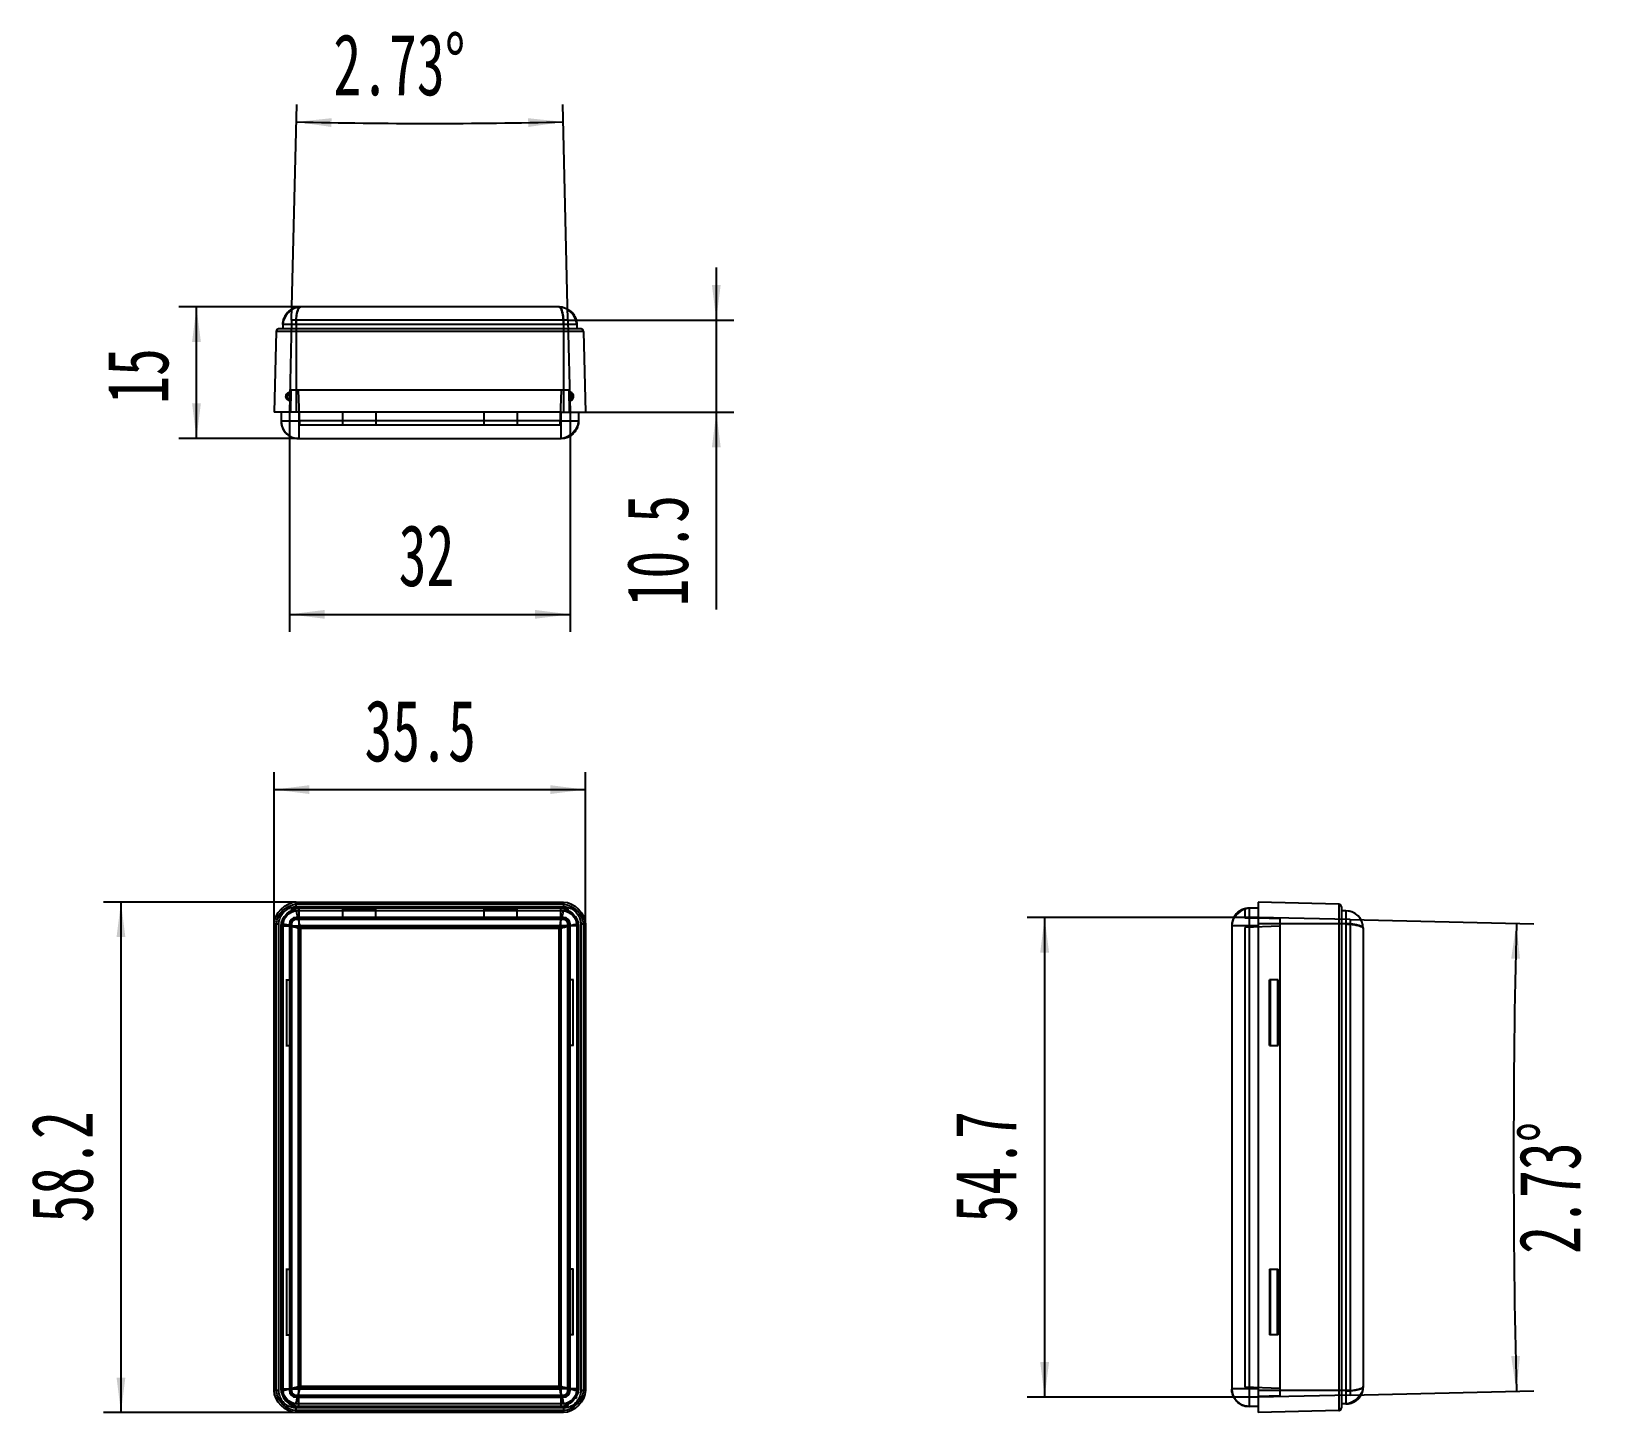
# Model space of a CAD drawing. Extents: x 156 to 334, y 227 to 385.
import ezdxf

# ---------------------------------------------------------------- set-up
doc = ezdxf.new("R2010")
doc.units = 0
doc.layers.add('03_DXF_CONTINUOUS_LINE', color=7, linetype='CONTINUOUS')
doc.layers.add('CAXA4', color=3, linetype='CONTINUOUS')
doc.styles.add('标准', font='', dxfattribs={"width": 0.667})
doc.styles.get('标准').set_extended_font_data('仿宋_GB2312')
doc.dimstyles.new('标准', dxfattribs={"dimtxt": 7, "dimasz": 4, "dimexe": 2, "dimexo": 0, "dimtad": 1, "dimdec": 1, "dimtxsty": '标准', "dimcen": 0, "dimdle": 6, "dimazin": 3, "dimtfac": 1, "dimtdec": 3, "dimtmove": 0, "dimatfit": 3, "dimtolj": 1, "dimtzin": 0})

# ---------------------------------------------------------------- blocks, each defined once
blk = doc.blocks.new('*D1')
at = {"layer": 'CAXA4', "linetype": 'CONTINUOUS'}
for points in [[(185, 318.32), (189, 317.82), (189, 318.82)], [(217, 318.32), (213, 317.82), (213, 318.82)]]:
    blk.add_hatch(color=0, dxfattribs=at).paths.add_polyline_path(points, flags=0)
at = {"layer": 'CAXA4', "color": 0, "linetype": 'CONTINUOUS'}
for p, q in [((185, 341.37), (185, 316.32)), ((217, 341.37), (217, 316.32)), ((185, 318.32), (217, 318.32))]:
    blk.add_line(p, q, dxfattribs=at)
at = {"layer": 'CAXA4', "color": 0, "linetype": 'CONTINUOUS', "insert": (197.45, 328.54), "char_height": 7, "attachment_point": 1, "style": '标准'}
blk.add_mtext('\\f仿宋_GB2312|b0|i0|p34;32', dxfattribs=at)
blk = doc.blocks.new('*D2')
at = {"layer": 'CAXA4', "linetype": 'CONTINUOUS'}
for points in [[(271.09, 283.77), (270.59, 279.77), (271.59, 279.77)], [(271.09, 229.07), (270.59, 233.07), (271.59, 233.07)]]:
    blk.add_hatch(color=0, dxfattribs=at).paths.add_polyline_path(points, flags=0)
at = {"layer": 'CAXA4', "color": 0, "linetype": 'CONTINUOUS'}
for p, q in [((295.42, 283.77), (269.09, 283.77)), ((271.09, 283.77), (271.09, 229.07)), ((295.42, 229.07), (269.09, 229.07))]:
    blk.add_line(p, q, dxfattribs=at)
at = {"layer": 'CAXA4', "color": 0, "linetype": 'CONTINUOUS', "insert": (260.87, 248.97), "char_height": 7, "attachment_point": 1, "rotation": 90, "style": '标准'}
blk.add_mtext('\\f仿宋_GB2312|b0|i0|p34;54.7', dxfattribs=at)
blk = doc.blocks.new('*D3')
at = {"layer": 'CAXA4', "linetype": 'CONTINUOUS'}
for points in [[(324.87, 283.06), (324.28, 279.08), (325.28, 279.06)], [(324.87, 229.77), (324.28, 233.76), (325.28, 233.78)]]:
    blk.add_hatch(color=0, dxfattribs=at).paths.add_polyline_path(points, flags=0)
at = {"layer": 'CAXA4', "color": 0, "linetype": 'CONTINUOUS'}
for p, q in [((305.92, 283.52), (326.87, 283.02)), ((305.92, 229.32), (326.87, 229.81))]:
    blk.add_line(p, q, dxfattribs=at)
for start, end in [(178.63607, 180), (180, 181.36393)]:
    blk.add_arc((1444.12, 256.42), 1119.57, start, end, dxfattribs=at)
at = {"layer": 'CAXA4', "color": 0, "linetype": 'CONTINUOUS', "insert": (325.17, 245.42), "char_height": 7, "attachment_point": 1, "rotation": 90, "style": '标准'}
blk.add_mtext('\\f仿宋_GB2312|b0|i0|p34;2.73{%%D}', dxfattribs=at)
blk = doc.blocks.new('*D4')
at = {"layer": 'CAXA4', "linetype": 'CONTINUOUS'}
for points in [[(185.79, 374.46), (189.78, 373.88), (189.8, 374.88)], [(216.21, 374.46), (212.22, 373.88), (212.2, 374.88)]]:
    blk.add_hatch(color=0, dxfattribs=at).paths.add_polyline_path(points, flags=0)
at = {"layer": 'CAXA4', "color": 0, "linetype": 'CONTINUOUS'}
for p, q in [((185.25, 351.87), (185.84, 376.46)), ((216.75, 351.87), (216.16, 376.46))]:
    blk.add_line(p, q, dxfattribs=at)
for start, end in [(268.63607, 270), (270, 271.36393)]:
    blk.add_arc((201, 1013.37), 639.09, start, end, dxfattribs=at)
at = {"layer": 'CAXA4', "color": 0, "linetype": 'CONTINUOUS', "insert": (190, 384.49), "char_height": 7, "attachment_point": 1, "style": '标准'}
blk.add_mtext('\\f仿宋_GB2312|b0|i0|p34;2.73{%%D}', dxfattribs=at)
blk = doc.blocks.new('*D5')
at = {"layer": 'CAXA4', "linetype": 'CONTINUOUS'}
for points in [[(233.66, 351.87), (233.16, 355.87), (234.16, 355.87)], [(233.66, 341.37), (233.16, 337.37), (234.16, 337.37)]]:
    blk.add_hatch(color=0, dxfattribs=at).paths.add_polyline_path(points, flags=0)
at = {"layer": 'CAXA4', "color": 0, "linetype": 'CONTINUOUS'}
for p, q in [((233.66, 357.87), (233.66, 318.87)), ((216.75, 351.87), (235.66, 351.87)), ((218.75, 341.37), (235.66, 341.37))]:
    blk.add_line(p, q, dxfattribs=at)
at = {"layer": 'CAXA4', "color": 0, "linetype": 'CONTINUOUS', "insert": (223.44, 319.22), "char_height": 7, "attachment_point": 1, "rotation": 90, "style": '标准'}
blk.add_mtext('\\f仿宋_GB2312|b0|i0|p34;10.5', dxfattribs=at)
blk = doc.blocks.new('*D6')
at = {"layer": 'CAXA4', "linetype": 'CONTINUOUS'}
for points in [[(183.25, 298.34), (187.25, 297.84), (187.25, 298.84)], [(218.75, 298.34), (214.75, 297.84), (214.75, 298.84)]]:
    blk.add_hatch(color=0, dxfattribs=at).paths.add_polyline_path(points, flags=0)
at = {"layer": 'CAXA4', "color": 0, "linetype": 'CONTINUOUS'}
for p, q in [((183.25, 283.02), (183.25, 300.34)), ((218.75, 283.02), (218.75, 300.34)), ((183.25, 298.34), (218.75, 298.34))]:
    blk.add_line(p, q, dxfattribs=at)
at = {"layer": 'CAXA4', "color": 0, "linetype": 'CONTINUOUS', "insert": (193.55, 308.56), "char_height": 7, "attachment_point": 1, "style": '标准'}
blk.add_mtext('\\f仿宋_GB2312|b0|i0|p34;35.5', dxfattribs=at)
blk = doc.blocks.new('*D7')
at = {"layer": 'CAXA4', "linetype": 'CONTINUOUS'}
for points in [[(165.79, 285.52), (165.29, 281.52), (166.29, 281.52)], [(165.79, 227.32), (165.29, 231.32), (166.29, 231.32)]]:
    blk.add_hatch(color=0, dxfattribs=at).paths.add_polyline_path(points, flags=0)
at = {"layer": 'CAXA4', "color": 0, "linetype": 'CONTINUOUS'}
for p, q in [((185.75, 285.52), (163.79, 285.52)), ((165.79, 285.52), (165.79, 227.32)), ((185.75, 227.32), (163.79, 227.32))]:
    blk.add_line(p, q, dxfattribs=at)
at = {"layer": 'CAXA4', "color": 0, "linetype": 'CONTINUOUS', "insert": (155.58, 248.97), "char_height": 7, "attachment_point": 1, "rotation": 90, "style": '标准'}
blk.add_mtext('\\f仿宋_GB2312|b0|i0|p34;58.2', dxfattribs=at)
blk = doc.blocks.new('*D8')
at = {"layer": 'CAXA4', "linetype": 'CONTINUOUS'}
for points in [[(174.4, 353.37), (174.9, 349.37), (173.9, 349.37)], [(174.4, 338.37), (174.9, 342.37), (173.9, 342.37)]]:
    blk.add_hatch(color=0, dxfattribs=at).paths.add_polyline_path(points, flags=0)
at = {"layer": 'CAXA4', "color": 0, "linetype": 'CONTINUOUS'}
for p, q in [((186.25, 353.37), (172.4, 353.37)), ((174.4, 338.37), (174.4, 353.37)), ((186.05, 338.37), (172.4, 338.37))]:
    blk.add_line(p, q, dxfattribs=at)
at = {"layer": 'CAXA4', "color": 0, "linetype": 'CONTINUOUS', "insert": (164.19, 342.32), "char_height": 7, "attachment_point": 1, "rotation": 90, "style": '标准'}
blk.add_mtext('\\f仿宋_GB2312|b0|i0|p34;15', dxfattribs=at)

msp = doc.modelspace()

# ---------------------------------------------------------------- linework, layer by layer
at = {"layer": '03_DXF_CONTINUOUS_LINE', "color": 6, "linetype": 'CONTINUOUS'}
for p, q in [((215.75, 353.37), (186.25, 353.37)), ((215.75, 353.37), (215.76, 353.37)), ((183.49, 350.57), (183.25, 341.37)), ((218.51, 350.57), (183.49, 350.57)), ((183.79, 350.87), (183.7, 350.85)), ((218.21, 350.87), (183.79, 350.87)), ((184.25, 351.37), (184.25, 350.87)), ((217.75, 351.37), (184.25, 351.37)), ((185.25, 351.87), (185, 341.37)), ((216.75, 351.87), (185.25, 351.87)), ((185.75, 351.87), (185.75, 341.37)), ((216.25, 351.87), (216.25, 341.37)), ((216.75, 351.87), (217, 341.37)), ((217.75, 351.37), (217.75, 350.87)), ((218.51, 350.57), (218.49, 350.66)), ((218.51, 350.57), (218.75, 341.37)), ((185.16, 343.87), (185.1, 341.37)), ((216.84, 343.87), (185.16, 343.87)), ((186.01, 343.87), (186.16, 339.87)), ((215.99, 343.87), (215.84, 339.87)), ((216.84, 343.87), (216.9, 341.37)), ((186.05, 341.37), (183.25, 341.37)), ((186.05, 340.35), (184.05, 340.35)), ((215.95, 340.37), (186.05, 340.37)), ((191.05, 339.87), (186.16, 339.87)), ((207.15, 339.87), (194.85, 339.87)), ((215.84, 339.87), (210.95, 339.87)), ((215.95, 341.37), (218.75, 341.37)), ((215.95, 341.37), (215.95, 340.35)), ((217.95, 340.35), (215.95, 340.35)), ((185.25, 338.53), (185.63, 338.41)), ((185.63, 338.41), (186.03, 338.37)), ((186.05, 338.37), (215.95, 338.37)), ((215.97, 338.37), (216.37, 338.41)), ((216.37, 338.41), (216.75, 338.53)), ((186.05, 284.82), (185.66, 284.78)), ((185.68, 284.51), (185.66, 284.51)), ((185.75, 284.97), (185.75, 285.52)), ((185.75, 285.52), (216.25, 285.52)), ((185.75, 285.27), (216.25, 285.27)), ((185.75, 284.97), (216.25, 284.97)), ((216.25, 284.52), (185.75, 284.52)), ((191.05, 284.82), (186.05, 284.82)), ((191.05, 284.73), (191.05, 283.67)), ((207.15, 284.82), (194.85, 284.82)), ((194.85, 283.67), (194.85, 284.73)), ((207.15, 284.73), (207.15, 283.67)), ((215.95, 284.82), (210.95, 284.82)), ((210.95, 283.67), (210.95, 284.73)), ((216.33, 284.78), (215.95, 284.82)), ((216.25, 285.52), (216.25, 284.97)), ((216.33, 284.51), (216.25, 284.52)), ((293.92, 284.75), (293.92, 283.67)), ((294.4, 284.82), (294.4, 282.82)), ((295.42, 285.52), (295.42, 227.32)), ((304.63, 285.27), (295.42, 285.52)), ((304.63, 285.27), (304.63, 227.56)), ((304.72, 285.26), (304.63, 285.27)), ((304.92, 284.97), (304.92, 227.86)), ((305.42, 284.52), (304.92, 284.52)), ((305.42, 284.52), (305.42, 228.32)), ((183.25, 229.82), (183.25, 283.02)), ((183.25, 283.02), (183.79, 283.02)), ((183.49, 229.82), (183.49, 283.02)), ((183.79, 229.82), (183.79, 283.02)), ((184.09, 283.2), (184.05, 282.82)), ((184.05, 230.02), (184.05, 282.82)), ((184.25, 283.11), (184.25, 283.09)), ((184.25, 283.02), (184.25, 229.82)), ((185, 283.02), (185, 229.82)), ((185.25, 283.02), (185, 283.02)), ((185.1, 283.02), (185.1, 229.82)), ((185.16, 229.82), (185.16, 283.02)), ((185.25, 283.02), (185.25, 229.82)), ((185.75, 283.77), (185.75, 283.52)), ((216.25, 283.77), (185.75, 283.77)), ((185.75, 283.61), (216.25, 283.61)), ((216.25, 283.52), (185.75, 283.52)), ((191.05, 283.67), (185.76, 283.67)), ((186.01, 282.76), (186.01, 230.08)), ((186.01, 282.76), (186.16, 282.61)), ((215.99, 282.76), (186.01, 282.76)), ((186.05, 282.82), (186.05, 230.02)), ((215.95, 282.82), (186.05, 282.82)), ((186.16, 230.23), (186.16, 282.61)), ((186.16, 282.61), (215.84, 282.61)), ((186.25, 282.52), (186.25, 230.32)), ((215.75, 282.52), (186.25, 282.52)), ((216.25, 283.67), (210.95, 283.67)), ((215.75, 230.32), (215.75, 282.52)), ((215.99, 282.76), (215.84, 282.61)), ((215.84, 282.61), (215.84, 230.23)), ((215.95, 230.02), (215.95, 282.82)), ((215.99, 230.08), (215.99, 282.76)), ((216.25, 283.52), (216.25, 283.77)), ((216.75, 229.82), (216.75, 283.02)), ((217, 283.02), (216.75, 283.02)), ((216.84, 283.02), (216.84, 229.82)), ((216.9, 229.82), (216.9, 283.02)), ((217, 229.82), (217, 283.02)), ((217.75, 283.02), (217.75, 283.09)), ((217.75, 283.02), (217.75, 229.82)), ((217.95, 282.82), (217.91, 283.21)), ((217.95, 282.82), (217.95, 230.02)), ((218.21, 283.02), (218.21, 229.82)), ((218.21, 283.02), (218.75, 283.02)), ((218.51, 283.02), (218.51, 229.82)), ((218.75, 283.02), (218.75, 229.82)), ((292.42, 282.82), (292.42, 230.02)), ((292.81, 284.02), (292.58, 283.62)), ((295.42, 283.67), (293.92, 283.67)), ((297.92, 282.76), (293.92, 282.61)), ((293.92, 282.61), (293.92, 230.23)), ((294.42, 282.82), (294.42, 230.02)), ((305.92, 283.52), (295.42, 283.77)), ((297.92, 283.61), (295.42, 283.67)), ((305.42, 283.02), (295.42, 283.02)), ((297.92, 283.61), (297.92, 229.23)), ((305.92, 283.02), (305.54, 283.02)), ((305.92, 283.52), (305.92, 229.32)), ((307.42, 282.54), (307.42, 282.55)), ((307.42, 282.55), (307.42, 282.53)), ((307.42, 282.52), (307.42, 230.32)), ((184.68, 276.67), (184.68, 269.17)), ((184.7, 269.17), (184.7, 276.67)), ((185.03, 269.17), (185.03, 276.67)), ((185.05, 276.67), (185.05, 269.17)), ((185.05, 276.67), (185.15, 276.67)), ((185.13, 269.17), (185.13, 276.67)), ((185.15, 276.67), (185.15, 269.17)), ((216.85, 276.67), (216.85, 269.17)), ((216.94, 276.67), (216.85, 276.67)), ((216.87, 269.17), (216.87, 276.67)), ((216.94, 276.67), (216.94, 269.17)), ((216.97, 269.17), (216.97, 276.67)), ((217.3, 276.67), (217.3, 269.17)), ((217.33, 269.17), (217.33, 276.67)), ((296.72, 269.17), (296.72, 276.67)), ((296.82, 276.67), (296.82, 269.17)), ((297.62, 276.67), (297.62, 269.17)), ((297.62, 276.67), (297.62, 269.17)), ((297.72, 276.67), (297.72, 269.17)), ((185.05, 269.17), (185.15, 269.17)), ((216.94, 269.17), (216.85, 269.17)), ((184.67, 243.67), (184.67, 236.17)), ((184.7, 236.17), (184.7, 243.67)), ((185.03, 243.67), (185.03, 236.17)), ((185.05, 236.17), (185.05, 243.67)), ((185.05, 243.67), (185.15, 243.67)), ((185.13, 243.67), (185.13, 236.17)), ((185.15, 236.17), (185.15, 243.67)), ((216.94, 243.67), (216.85, 243.67)), ((216.85, 236.17), (216.85, 243.67)), ((216.87, 243.67), (216.87, 236.17)), ((216.94, 236.17), (216.94, 243.67)), ((216.97, 243.67), (216.97, 236.17)), ((217.3, 243.67), (217.3, 236.17)), ((217.32, 236.17), (217.32, 243.67)), ((296.72, 243.67), (296.72, 236.17)), ((296.82, 243.67), (296.82, 236.17)), ((297.62, 236.17), (297.62, 243.67)), ((297.62, 243.67), (297.62, 236.17)), ((297.72, 236.17), (297.72, 243.67)), ((185.05, 236.17), (185.15, 236.17)), ((216.94, 236.17), (216.85, 236.17)), ((183.79, 229.82), (183.25, 229.82)), ((184.05, 230.02), (184.09, 229.62)), ((185, 229.82), (185.25, 229.82)), ((185.75, 229.32), (216.25, 229.32)), ((185.75, 229.32), (185.75, 229.07)), ((216.25, 229.23), (185.75, 229.23)), ((185.75, 229.17), (216.25, 229.17)), ((185.75, 229.07), (216.25, 229.07)), ((186.01, 230.08), (186.16, 230.23)), ((186.01, 230.08), (215.99, 230.08)), ((186.05, 230.02), (215.95, 230.02)), ((215.84, 230.23), (186.16, 230.23)), ((186.25, 230.32), (215.75, 230.32)), ((215.99, 230.08), (215.84, 230.23)), ((216.25, 229.07), (216.25, 229.32)), ((216.75, 229.82), (217, 229.82)), ((217.62, 228.92), (217.75, 229.14)), ((217.91, 229.63), (217.95, 230.02)), ((218.75, 229.82), (218.21, 229.82)), ((297.92, 230.08), (293.92, 230.23)), ((294.4, 230.02), (294.4, 228.02)), ((305.92, 229.82), (295.42, 229.82)), ((305.92, 229.32), (295.42, 229.07)), ((297.92, 229.23), (295.42, 229.17)), ((307.42, 230.31), (307.42, 230.31)), ((185.67, 228.05), (186.05, 228.02)), ((216.25, 228.32), (185.75, 228.32)), ((216.25, 227.86), (185.75, 227.86)), ((185.75, 227.32), (185.75, 227.86)), ((216.25, 227.56), (185.75, 227.56)), ((216.25, 227.32), (185.75, 227.32)), ((215.95, 228.02), (216.34, 228.05)), ((216.25, 227.86), (216.25, 227.32)), ((295.42, 228.02), (294.4, 228.02)), ((304.63, 227.56), (295.42, 227.32)), ((305.42, 228.32), (304.92, 228.32))]:
    msp.add_line(p, q, dxfattribs=at)
at = {"layer": '03_DXF_CONTINUOUS_LINE', "color": 7, "linetype": 'CONTINUOUS'}
for p, q in [((184.05, 341.37), (184.05, 340.35)), ((186.05, 341.37), (186.05, 338.37)), ((215.95, 341.37), (186.05, 341.37)), ((191.05, 341.37), (191.05, 339.87)), ((194.85, 339.87), (191.05, 339.87)), ((194.85, 339.87), (191.05, 339.87)), ((194.85, 341.37), (194.85, 339.87)), ((207.15, 341.37), (207.15, 339.87)), ((210.95, 339.87), (207.15, 339.87)), ((210.95, 339.87), (207.15, 339.87)), ((210.95, 341.37), (210.95, 339.87)), ((215.95, 340.35), (215.95, 338.37)), ((217.95, 341.37), (217.95, 340.35)), ((186.05, 338.37), (186.03, 338.37)), ((215.97, 338.37), (215.95, 338.37)), ((186.05, 284.82), (186.05, 282.82)), ((191.05, 284.73), (191.05, 284.82)), ((194.85, 284.75), (191.05, 284.75)), ((194.85, 284.73), (191.05, 284.73)), ((194.85, 284.82), (194.85, 284.73)), ((207.15, 284.73), (207.15, 284.82)), ((210.95, 284.75), (207.15, 284.75)), ((210.95, 284.73), (207.15, 284.73)), ((210.95, 284.82), (210.95, 284.73)), ((215.95, 282.82), (215.95, 284.82)), ((295.42, 284.82), (294.4, 284.82)), ((184.05, 282.82), (186.05, 282.82)), ((184.25, 283.02), (184.25, 283.02)), ((210.95, 283.67), (191.05, 283.67)), ((217.95, 282.82), (215.95, 282.82)), ((292.42, 282.84), (292.42, 282.82)), ((295.42, 282.82), (292.42, 282.82)), ((305.42, 283.02), (305.54, 283.02)), ((184.6, 276.67), (185.05, 276.67)), ((217.4, 276.67), (216.94, 276.67)), ((297.72, 276.67), (296.72, 276.67)), ((184.6, 269.17), (185.05, 269.17)), ((217.4, 269.17), (216.94, 269.17)), ((296.72, 269.17), (297.72, 269.17)), ((184.6, 243.67), (185.05, 243.67)), ((217.4, 243.67), (216.94, 243.67)), ((296.72, 243.67), (297.72, 243.67)), ((184.6, 236.17), (185.05, 236.17)), ((217.4, 236.17), (216.94, 236.17)), ((297.72, 236.17), (296.72, 236.17)), ((184.05, 230.02), (186.05, 230.02)), ((184.25, 229.82), (186.25, 230.32)), ((185.75, 228.32), (186.25, 230.32)), ((186.05, 228.02), (186.05, 230.02)), ((217.95, 230.02), (215.95, 230.02)), ((215.95, 230.02), (215.95, 228.02)), ((295.42, 230.02), (292.42, 230.02)), ((292.42, 230.02), (292.42, 230)), ((215.95, 228.02), (186.05, 228.02))]:
    msp.add_line(p, q, dxfattribs=at)
at = {"layer": '03_DXF_CONTINUOUS_LINE', "color": 6, "linetype": 'CONTINUOUS'}
for points in [[(184.96, 352.9), (184.78, 352.72), (184.61, 352.5), (184.46, 352.26), (184.35, 351.98), (184.27, 351.68), (184.25, 351.37)], [(184.51, 352.36), (184.37, 352.06), (184.28, 351.73), (184.25, 351.37)], [(185.26, 353.1), (185.05, 352.97), (184.86, 352.8), (184.67, 352.6), (184.51, 352.36)], [(186.22, 353.37), (186.21, 353.36), (186.21, 353.36), (186.23, 353.36), (186.25, 353.37)], [(186.23, 353.37), (186.22, 353.36), (186.22, 353.36), (186.23, 353.37), (186.25, 353.37)], [(215.75, 353.37), (215.77, 353.37), (215.78, 353.36), (215.78, 353.36), (215.77, 353.37)], [(217.75, 351.37), (217.72, 351.75), (217.61, 352.1), (217.45, 352.41), (217.25, 352.68), (217.03, 352.9), (216.78, 353.08)], [(217.49, 352.35), (217.34, 352.57), (217.17, 352.77), (217, 352.93)], [(217.75, 351.37), (217.73, 351.64), (217.68, 351.89), (217.6, 352.13), (217.49, 352.35)], [(183.55, 350.75), (183.51, 350.66), (183.49, 350.57)], [(183.7, 350.85), (183.62, 350.81), (183.55, 350.75)], [(218.49, 350.66), (218.45, 350.75), (218.38, 350.81), (218.3, 350.85), (218.21, 350.87)], [(184.05, 340.35), (184.1, 339.89), (184.26, 339.45), (184.51, 339.07)], [(217.74, 339.45), (217.9, 339.89), (217.95, 340.35)], [(184.51, 339.07), (184.85, 338.76), (185.25, 338.53)], [(216.75, 338.53), (217.15, 338.76), (217.48, 339.07), (217.74, 339.45)], [(185.66, 284.51), (185.23, 284.42), (184.85, 284.22), (184.55, 283.91), (184.34, 283.53), (184.25, 283.11)], [(185.66, 284.78), (185.41, 284.71), (185.17, 284.61)], [(216.82, 284.61), (216.58, 284.71), (216.33, 284.78)], [(217.75, 283.09), (217.68, 283.46), (217.54, 283.79), (217.31, 284.08), (217.02, 284.3), (216.69, 284.45), (216.33, 284.51)], [(294.4, 284.82), (293.94, 284.76), (293.51, 284.6), (293.13, 284.35), (292.81, 284.02)], [(304.92, 284.97), (304.91, 285.06), (304.87, 285.15), (304.8, 285.21), (304.72, 285.26)], [(306.41, 284.25), (306.11, 284.39), (305.78, 284.48), (305.42, 284.52)], [(306.41, 284.25), (306.19, 284.36), (305.95, 284.44), (305.69, 284.5), (305.42, 284.52)], [(184.25, 283.69), (184.15, 283.45), (184.09, 283.2)], [(217.91, 283.21), (217.8, 283.57), (217.62, 283.92)], [(292.58, 283.62), (292.46, 283.23), (292.42, 282.84)], [(307.12, 283.57), (306.98, 283.76), (306.82, 283.94), (306.63, 284.11), (306.41, 284.25)], [(307.15, 283.51), (307.02, 283.71), (306.85, 283.91), (306.65, 284.09), (306.41, 284.25)], [(307.42, 282.54), (307.42, 282.55), (307.42, 282.55)], [(307.42, 282.55), (307.42, 282.54), (307.42, 282.52)], [(184.15, 229.4), (184.32, 229.01), (184.57, 228.67), (184.9, 228.38), (185.27, 228.17), (185.67, 228.05)], [(184.25, 229.82), (184.3, 229.43), (184.45, 229.07), (184.69, 228.75), (185, 228.52), (185.36, 228.37), (185.75, 228.32)], [(216.25, 228.31), (216.58, 228.35), (216.9, 228.46), (217.19, 228.64), (217.42, 228.88), (217.6, 229.16), (217.71, 229.48), (217.75, 229.82)], [(292.42, 230), (292.46, 229.6), (292.58, 229.22)], [(292.58, 229.22), (292.81, 228.82), (293.13, 228.48), (293.51, 228.23), (293.94, 228.07), (294.4, 228.02)], [(305.42, 228.32), (305.75, 228.34), (306.07, 228.42), (306.35, 228.54), (306.6, 228.7), (306.82, 228.88), (307, 229.08), (307.14, 229.3), (307.26, 229.52), (307.34, 229.74)], [(305.42, 228.32), (305.74, 228.34), (306.04, 228.41), (306.31, 228.53), (306.56, 228.67), (306.77, 228.84), (306.95, 229.03)], [(307.42, 230.31), (307.42, 230.29), (307.42, 230.28), (307.42, 230.28), (307.42, 230.29)], [(216.34, 228.05), (216.59, 228.12), (216.83, 228.22)], [(304.63, 227.56), (304.72, 227.57), (304.8, 227.62), (304.87, 227.68), (304.91, 227.77), (304.92, 227.86)]]:
    msp.add_lwpolyline(points, dxfattribs=at)
for centre, radius, start, end in [((183.79, 350.57), 0.3, 90, 178.4926), ((218.21, 350.57), 0.3, 1.5074, 90), ((185.1, 343.17), 0.402, 82.8253, 274.4469), ((216.9, 343.17), 0.402, 265.5531, 97.1747), ((304.62, 284.97), 0.3, 0, 88.4926), ((305.42, 282.52), 2, 0, 89.9988), ((185.75, 283.02), 0.75, 90, 180), ((185.75, 283.02), 0.5, 90, 180), ((216.25, 283.02), 0.75, 0, 90), ((216.25, 283.02), 0.5, 0, 90), ((185.75, 229.82), 0.75, 180, 270), ((185.75, 229.82), 0.5, 180, 270), ((216.25, 229.82), 0.75, 270, 360), ((216.25, 229.82), 0.5, 270, 0), ((304.62, 227.86), 0.3, 271.5074, 0)]:
    msp.add_arc(centre, radius, start, end, dxfattribs=at)
at = {"layer": '03_DXF_CONTINUOUS_LINE', "color": 7, "linetype": 'CONTINUOUS'}
for centre, end in [((186.05, 340.37), 270), ((294.42, 230.02), 269.4271)]:
    msp.add_arc(centre, 2, 180, end, dxfattribs=at)
for points in [[(186.25, 353.37), (185.31, 353.37), (184.25, 352.31), (184.25, 351.37)], [(217.75, 351.37), (217.75, 352.31), (216.69, 353.37), (215.75, 353.37)], [(184.25, 351.37), (184.25, 351.41), (184.25, 351.44), (184.25, 351.48)], [(185.03, 342.67), (184.7, 342.72), (184.72, 343.64), (185.05, 343.67)], [(185.03, 342.67), (184.74, 342.83), (184.76, 343.52), (185.05, 343.67)], [(216.97, 342.67), (217.26, 342.83), (217.24, 343.52), (216.94, 343.67)], [(216.97, 342.67), (217.3, 342.72), (217.28, 343.64), (216.94, 343.67)], [(217.95, 340.37), (217.95, 339.42), (216.89, 338.37), (215.95, 338.37)], [(294.42, 284.82), (293.48, 284.82), (292.42, 283.76), (292.42, 282.82)], [(294.42, 284.82), (294.25, 284.82), (294.09, 284.78), (293.93, 284.73)], [(307.42, 230.32), (307.42, 229.37), (306.36, 228.32), (305.42, 228.32)]]:
    msp.add_open_spline(points, degree=3, dxfattribs=at)
for points, knots in [([(184.25, 351.37), (184.25, 351.54), (184.3, 351.89), (184.5, 352.38), (184.83, 352.81), (185.25, 353.13), (185.74, 353.33), (186.08, 353.37), (186.25, 353.37)], [0, 0, 0, 0, 0.514957, 1.052505, 1.578834, 2.114446, 2.627375, 3.13465, 3.13465, 3.13465, 3.13465]), ([(185.75, 351.37), (185.75, 351.49), (185.75, 351.75), (185.79, 352.14), (185.85, 352.52), (185.93, 352.85), (186.03, 353.12), (186.12, 353.29), (186.21, 353.37), (186.25, 353.37)], [0, 0, 0, 0, 0.376813, 0.786429, 1.170861, 1.521919, 1.807185, 2.011187, 2.125206, 2.125206, 2.125206, 2.125206]), ([(185.75, 351.37), (185.75, 351.54), (185.76, 351.87), (185.81, 352.35), (185.88, 352.76), (185.99, 353.08), (186.09, 353.29), (186.2, 353.37), (186.25, 353.37)], [0, 0, 0, 0, 0.510941, 1.010236, 1.433373, 1.774498, 2.002903, 2.141637, 2.141637, 2.141637, 2.141637]), ([(215.75, 353.37), (215.91, 353.37), (216.25, 353.33), (216.73, 353.13), (217.16, 352.81), (217.5, 352.39), (217.7, 351.89), (217.75, 351.54), (217.75, 351.37)], [0, 0, 0, 0, 0.492641, 1.004194, 1.544885, 2.079207, 2.621248, 3.133241, 3.133241, 3.133241, 3.133241]), ([(215.75, 353.37), (215.79, 353.37), (215.88, 353.3), (215.97, 353.12), (216.07, 352.84), (216.16, 352.5), (216.22, 352.12), (216.25, 351.74), (216.25, 351.49), (216.25, 351.37)], [0, 0, 0, 0, 0.110915, 0.311719, 0.611207, 0.981115, 1.375978, 1.763768, 2.126104, 2.126104, 2.126104, 2.126104]), ([(216.25, 351.37), (216.25, 351.52), (216.24, 351.84), (216.2, 352.31), (216.12, 352.73), (216.02, 353.06), (215.92, 353.28), (215.8, 353.37), (215.75, 353.37)], [0, 0, 0, 0, 0.471163, 0.962673, 1.393381, 1.749799, 1.990681, 2.138415, 2.138415, 2.138415, 2.138415]), ([(185.03, 342.67), (184.98, 342.67), (184.87, 342.71), (184.73, 342.81), (184.63, 342.96), (184.59, 343.14), (184.62, 343.33), (184.71, 343.51), (184.87, 343.63), (185, 343.67), (185.05, 343.67)], [0, 0, 0, 0, 0.164508, 0.335091, 0.514348, 0.687676, 0.870862, 1.073845, 1.276388, 1.452419, 1.452419, 1.452419, 1.452419]), ([(216.97, 342.67), (217.02, 342.67), (217.13, 342.71), (217.27, 342.81), (217.37, 342.96), (217.41, 343.14), (217.38, 343.33), (217.28, 343.51), (217.13, 343.63), (217, 343.67), (216.94, 343.67)], [0, 0, 0, 0, 0.164508, 0.335091, 0.514348, 0.687676, 0.870862, 1.073845, 1.276388, 1.452419, 1.452419, 1.452419, 1.452419]), ([(184.05, 340.35), (184.05, 340.17), (184.09, 339.83), (184.29, 339.36), (184.6, 338.95), (185.01, 338.62), (185.5, 338.41), (185.85, 338.37), (186.03, 338.37)], [0, 0, 0, 0, 0.515695, 1.013869, 1.520727, 2.039995, 2.565774, 3.101288, 3.101288, 3.101288, 3.101288]), ([(217.95, 340.35), (217.95, 340.17), (217.91, 339.83), (217.71, 339.36), (217.4, 338.95), (216.99, 338.62), (216.5, 338.41), (216.15, 338.37), (215.97, 338.37)], [0, 0, 0, 0, 0.515695, 1.013869, 1.520727, 2.039995, 2.565774, 3.101288, 3.101288, 3.101288, 3.101288]), ([(294.4, 284.82), (294.23, 284.82), (293.89, 284.77), (293.42, 284.58), (293, 284.27), (292.68, 283.86), (292.47, 283.37), (292.42, 283.01), (292.42, 282.84)], [0, 0, 0, 0, 0.515695, 1.013869, 1.520727, 2.039995, 2.565774, 3.101288, 3.101288, 3.101288, 3.101288]), ([(294.47, 284.82), (294.41, 284.82), (294.29, 284.81), (294.1, 284.79), (293.98, 284.77), (293.92, 284.75)], [0, 0, 0, 0, 0.190685, 0.3750691, 0.5589389, 0.5589389, 0.5589389, 0.5589389]), ([(186.25, 282.52), (186.09, 282.56), (185.77, 282.64), (185.3, 282.75), (184.89, 282.86), (184.56, 282.94), (184.36, 282.99), (184.27, 283.01), (184.25, 283.02)], [0, 0, 0, 0, 0.50371, 0.992556, 1.438924, 1.780016, 1.993648, 2.061539, 2.061539, 2.061539, 2.061539]), ([(184.25, 283.02), (184.29, 283.02), (184.4, 282.99), (184.63, 282.94), (184.97, 282.85), (185.38, 282.74), (185.82, 282.63), (186.11, 282.55), (186.25, 282.52)], [0, 0, 0, 0, 0.101019, 0.338467, 0.707116, 1.159058, 1.62366, 2.056769, 2.056769, 2.056769, 2.056769]), ([(186.03, 282.82), (186.03, 282.82), (186.03, 282.83), (186.04, 282.83), (186.05, 282.84), (186.05, 282.84)], [0, 0, 0, 0, 0.01023678, 0.02081883, 0.03105374, 0.03105374, 0.03105374, 0.03105374]), ([(215.75, 282.52), (215.88, 282.55), (216.14, 282.62), (216.54, 282.72), (216.93, 282.82), (217.26, 282.91), (217.52, 282.97), (217.67, 283.01), (217.73, 283.02), (217.75, 283.02)], [0, 0, 0, 0, 0.389647, 0.817792, 1.236939, 1.596813, 1.85911, 2.013312, 2.062263, 2.062263, 2.062263, 2.062263]), ([(215.75, 282.52), (215.91, 282.56), (216.23, 282.64), (216.7, 282.75), (217.11, 282.86), (217.44, 282.94), (217.64, 282.99), (217.73, 283.01), (217.75, 283.02)], [0, 0, 0, 0, 0.50449, 0.993433, 1.439691, 1.780494, 1.993886, 2.061539, 2.061539, 2.061539, 2.061539]), ([(215.95, 282.84), (215.95, 282.84), (215.96, 282.83), (215.97, 282.83), (215.97, 282.82), (215.97, 282.82)], [0, 0, 0, 0, 0.01023678, 0.02081883, 0.03105374, 0.03105374, 0.03105374, 0.03105374]), ([(307.42, 282.52), (307.42, 282.55), (307.35, 282.65), (307.17, 282.74), (306.9, 282.84), (306.55, 282.92), (306.17, 282.98), (305.79, 283.02), (305.54, 283.02), (305.42, 283.02)], [0, 0, 0, 0, 0.111055, 0.311805, 0.611192, 0.981056, 1.375943, 1.763787, 2.126175, 2.126175, 2.126175, 2.126175]), ([(307.42, 282.52), (307.43, 282.56), (307.35, 282.68), (307.14, 282.78), (306.82, 282.88), (306.41, 282.96), (305.93, 283.01), (305.59, 283.02), (305.42, 283.02)], [0, 0, 0, 0, 0.134562, 0.3599, 0.700897, 1.127872, 1.631315, 2.140456, 2.140456, 2.140456, 2.140456]), ([(305.54, 283.02), (305.68, 283.02), (305.97, 283), (306.4, 282.95), (306.8, 282.87), (307.12, 282.76), (307.33, 282.66), (307.42, 282.56), (307.42, 282.52)], [0, 0, 0, 0, 0.420633, 0.864584, 1.295029, 1.647931, 1.881028, 2.007203, 2.007203, 2.007203, 2.007203]), ([(186.25, 230.32), (186.12, 230.28), (185.86, 230.21), (185.46, 230.11), (185.07, 230.01), (184.74, 229.92), (184.48, 229.86), (184.33, 229.82), (184.27, 229.82), (184.25, 229.82)], [0, 0, 0, 0, 0.389591, 0.817608, 1.23666, 1.596537, 1.858887, 2.013181, 2.062202, 2.062202, 2.062202, 2.062202]), ([(185.75, 228.32), (185.75, 228.33), (185.76, 228.41), (185.8, 228.56), (185.86, 228.82), (185.94, 229.14), (186.04, 229.52), (186.15, 229.92), (186.22, 230.19), (186.25, 230.32)], [0, 0, 0, 0, 0.053268, 0.22277, 0.4863, 0.833443, 1.231654, 1.65838, 2.061984, 2.061984, 2.061984, 2.061984]), ([(186.05, 230), (186.05, 230), (186.04, 230), (186.03, 230.01), (186.03, 230.01), (186.03, 230.02)], [0, 0, 0, 0, 0.01023678, 0.02081883, 0.03105374, 0.03105374, 0.03105374, 0.03105374]), ([(217.75, 229.82), (217.73, 229.82), (217.67, 229.82), (217.51, 229.86), (217.26, 229.92), (216.92, 230.01), (216.54, 230.11), (216.14, 230.22), (215.88, 230.28), (215.75, 230.32)], [0, 0, 0, 0, 0.048834, 0.203866, 0.468119, 0.829566, 1.247775, 1.673541, 2.062362, 2.062362, 2.062362, 2.062362]), ([(215.75, 230.32), (215.78, 230.19), (215.85, 229.93), (215.95, 229.53), (216.06, 229.14), (216.14, 228.8), (216.2, 228.55), (216.24, 228.4), (216.25, 228.33), (216.25, 228.32)], [0, 0, 0, 0, 0.389684, 0.817893, 1.237087, 1.596956, 1.859217, 2.013373, 2.062294, 2.062294, 2.062294, 2.062294]), ([(217.75, 229.82), (217.73, 229.82), (217.65, 229.84), (217.47, 229.89), (217.15, 229.96), (216.74, 230.07), (216.26, 230.19), (215.92, 230.27), (215.75, 230.32)], [0, 0, 0, 0, 0.052345, 0.252722, 0.574767, 1.015884, 1.523432, 2.0615, 2.0615, 2.0615, 2.0615]), ([(216.25, 228.32), (216.25, 228.33), (216.22, 228.41), (216.18, 228.6), (216.1, 228.91), (216, 229.32), (215.88, 229.8), (215.79, 230.14), (215.75, 230.32)], [0, 0, 0, 0, 0.052335, 0.252702, 0.57474, 1.015854, 1.523402, 2.061539, 2.061539, 2.061539, 2.061539]), ([(215.97, 230.02), (215.97, 230.01), (215.97, 230.01), (215.96, 230), (215.95, 230), (215.95, 230)], [0, 0, 0, 0, 0.01023678, 0.02081883, 0.03105374, 0.03105374, 0.03105374, 0.03105374]), ([(294.4, 228.02), (294.23, 228.02), (293.89, 228.06), (293.42, 228.25), (293, 228.56), (292.68, 228.97), (292.47, 229.46), (292.42, 229.82), (292.42, 230)], [0, 0, 0, 0, 0.515695, 1.013869, 1.520727, 2.039995, 2.565774, 3.101288, 3.101288, 3.101288, 3.101288]), ([(305.42, 229.82), (305.54, 229.81), (305.79, 229.82), (306.17, 229.85), (306.56, 229.91), (306.9, 229.99), (307.17, 230.09), (307.35, 230.19), (307.42, 230.28), (307.42, 230.32)], [0, 0, 0, 0, 0.362113, 0.751693, 1.148442, 1.51866, 1.816449, 2.015667, 2.126068, 2.126068, 2.126068, 2.126068]), ([(305.42, 229.82), (305.58, 229.81), (305.9, 229.82), (306.36, 229.87), (306.78, 229.94), (307.11, 230.04), (307.33, 230.15), (307.42, 230.27), (307.42, 230.32)], [0, 0, 0, 0, 0.471187, 0.962707, 1.393413, 1.749816, 1.990693, 2.138462, 2.138462, 2.138462, 2.138462]), ([(305.42, 228.32), (305.58, 228.31), (305.91, 228.35), (306.39, 228.54), (306.83, 228.86), (307.16, 229.28), (307.37, 229.78), (307.42, 230.14), (307.42, 230.32)], [0, 0, 0, 0, 0.473721, 1.000034, 1.526358, 2.072914, 2.607073, 3.133734, 3.133734, 3.133734, 3.133734]), ([(305.42, 228.32), (305.59, 228.32), (305.94, 228.36), (306.44, 228.56), (306.86, 228.9), (307.18, 229.32), (307.39, 229.8), (307.43, 230.15), (307.42, 230.32)], [0, 0, 0, 0, 0.514957, 1.052505, 1.578834, 2.114446, 2.627375, 3.13465, 3.13465, 3.13465, 3.13465]), ([(305.42, 229.82), (305.59, 229.82), (305.93, 229.83), (306.4, 229.87), (306.82, 229.95), (307.14, 230.05), (307.35, 230.15), (307.43, 230.27), (307.42, 230.32)], [0, 0, 0, 0, 0.510941, 1.010236, 1.433373, 1.774498, 2.002903, 2.141637, 2.141637, 2.141637, 2.141637])]:
    msp.add_open_spline(points, degree=3, knots=knots, dxfattribs=at)
at = {"layer": '03_DXF_CONTINUOUS_LINE', "color": 6, "linetype": 'CONTINUOUS'}
for points, knots in [([(185.75, 351.37), (185.75, 351.52), (185.76, 351.83), (185.8, 352.28), (185.87, 352.7), (185.97, 353.04), (186.08, 353.27), (186.2, 353.37), (186.25, 353.37)], [0, 0, 0, 0, 0.462416, 0.92162, 1.364652, 1.731709, 1.985666, 2.138081, 2.138081, 2.138081, 2.138081]), ([(215.75, 353.37), (215.8, 353.37), (215.93, 353.27), (216.03, 353.03), (216.13, 352.68), (216.2, 352.26), (216.24, 351.81), (216.25, 351.51), (216.25, 351.37)], [0, 0, 0, 0, 0.156147, 0.41579, 0.793014, 1.23856, 1.693073, 2.137925, 2.137925, 2.137925, 2.137925]), ([(183.79, 283.02), (183.79, 283.18), (183.83, 283.52), (184.03, 284), (184.36, 284.42), (184.78, 284.74), (185.25, 284.94), (185.59, 284.97), (185.75, 284.97)], [0, 0, 0, 0, 0.501452, 1.019207, 1.541889, 2.069314, 2.583221, 3.067419, 3.067419, 3.067419, 3.067419]), ([(185.75, 284.52), (185.73, 284.52), (185.81, 284.4), (185.79, 284.27), (185.9, 283.94), (185.99, 283.53), (186.12, 283.04), (186.2, 282.69), (186.25, 282.52)], [0, 0, 0, 0, 0.055607, 0.230815, 0.546056, 0.987273, 1.509879, 2.061523, 2.061523, 2.061523, 2.061523]), ([(215.75, 282.52), (215.8, 282.7), (215.88, 283.05), (216.01, 283.55), (216.1, 283.95), (216.21, 284.28), (216.2, 284.4), (216.27, 284.52), (216.25, 284.52)], [0, 0, 0, 0, 0.562363, 1.089114, 1.533551, 1.842327, 2.010146, 2.061526, 2.061526, 2.061526, 2.061526]), ([(216.25, 284.97), (216.42, 284.98), (216.76, 284.93), (217.24, 284.73), (217.66, 284.41), (217.97, 283.99), (218.17, 283.51), (218.21, 283.18), (218.21, 283.02)], [0, 0, 0, 0, 0.501452, 1.019207, 1.541889, 2.069314, 2.583221, 3.067419, 3.067419, 3.067419, 3.067419]), ([(185.76, 283.67), (185.69, 283.67), (185.55, 283.64), (185.37, 283.55), (185.22, 283.4), (185.12, 283.22), (185.1, 283.08), (185.1, 283.02)], [0, 0, 0, 0, 0.197138, 0.403531, 0.610588, 0.817395, 1.014974, 1.014974, 1.014974, 1.014974]), ([(216.9, 283.02), (216.9, 283.08), (216.88, 283.22), (216.78, 283.4), (216.63, 283.54), (216.45, 283.64), (216.32, 283.67), (216.25, 283.67)], [0, 0, 0, 0, 0.196232, 0.402506, 0.608212, 0.812691, 1.008987, 1.008987, 1.008987, 1.008987]), ([(185.75, 227.86), (185.58, 227.86), (185.24, 227.9), (184.76, 228.1), (184.34, 228.42), (184.02, 228.84), (183.83, 229.32), (183.79, 229.65), (183.79, 229.82)], [0, 0, 0, 0, 0.501452, 1.019207, 1.541889, 2.069314, 2.583221, 3.067419, 3.067419, 3.067419, 3.067419]), ([(185.1, 229.82), (185.1, 229.75), (185.12, 229.62), (185.22, 229.43), (185.37, 229.29), (185.55, 229.19), (185.68, 229.17), (185.75, 229.17)], [0, 0, 0, 0, 0.196232, 0.402506, 0.608212, 0.812691, 1.008987, 1.008987, 1.008987, 1.008987]), ([(218.21, 229.82), (218.21, 229.65), (218.16, 229.31), (217.97, 228.83), (217.64, 228.41), (217.22, 228.09), (216.75, 227.89), (216.41, 227.86), (216.25, 227.86)], [0, 0, 0, 0, 0.501452, 1.019207, 1.541889, 2.069314, 2.583221, 3.067419, 3.067419, 3.067419, 3.067419]), ([(216.25, 229.17), (216.32, 229.17), (216.45, 229.19), (216.63, 229.29), (216.78, 229.44), (216.88, 229.62), (216.9, 229.75), (216.9, 229.82)], [0, 0, 0, 0, 0.196232, 0.402506, 0.608212, 0.812691, 1.008987, 1.008987, 1.008987, 1.008987])]:
    msp.add_open_spline(points, degree=3, knots=knots, dxfattribs=at)
for points in [[(183.25, 283.02), (183.25, 284.19), (184.57, 285.52), (185.75, 285.52)], [(183.49, 283.02), (183.49, 284.08), (184.69, 285.27), (185.75, 285.27)], [(184.05, 282.82), (184.05, 283.76), (185.11, 284.82), (186.05, 284.82)], [(184.25, 283.02), (184.25, 283.72), (185.04, 284.52), (185.75, 284.52)], [(215.95, 284.82), (216.89, 284.82), (217.95, 283.76), (217.95, 282.82)], [(216.25, 285.52), (217.43, 285.52), (218.75, 284.19), (218.75, 283.02)], [(216.25, 285.27), (217.31, 285.27), (218.51, 284.08), (218.51, 283.02)], [(216.25, 284.52), (216.96, 284.52), (217.75, 283.72), (217.75, 283.02)], [(185.16, 283.02), (185.16, 283.29), (185.47, 283.61), (185.75, 283.61)], [(216.25, 283.61), (216.53, 283.61), (216.84, 283.29), (216.84, 283.02)], [(185.75, 227.32), (184.57, 227.32), (183.25, 228.64), (183.25, 229.82)], [(185.75, 227.56), (184.69, 227.56), (183.49, 228.75), (183.49, 229.82)], [(186.05, 228.02), (185.11, 228.02), (184.05, 229.07), (184.05, 230.02)], [(185.75, 228.32), (185.04, 228.32), (184.25, 229.11), (184.25, 229.82)], [(185.75, 229.23), (185.47, 229.23), (185.16, 229.54), (185.16, 229.82)], [(217.95, 230.02), (217.95, 229.07), (216.89, 228.02), (215.95, 228.02)], [(218.75, 229.82), (218.75, 228.64), (217.43, 227.32), (216.25, 227.32)], [(218.51, 229.82), (218.51, 228.75), (217.31, 227.56), (216.25, 227.56)], [(217.75, 229.82), (217.75, 229.11), (216.96, 228.32), (216.25, 228.32)], [(216.84, 229.82), (216.84, 229.54), (216.53, 229.23), (216.25, 229.23)]]:
    msp.add_open_spline(points, degree=3, dxfattribs=at)

# ---------------------------------------------------------------- dimensions: what is measured, and where the dimension line sits
at = {"layer": 'CAXA4'}
for base, line1, line2, picture, middle in [((201, 374.28), ((185.25, 351.87), (185, 341.37)), ((216.75, 351.87), (217, 341.37)), '*D4', (201, 379.7)), ((324.55, 256.42), ((305.92, 229.32), (295.42, 229.07)), ((305.92, 283.52), (295.42, 283.77)), '*D3', (329.97, 256.42))]:
    dim = msp.add_angular_dim_2l(base=base, line1=line1, line2=line2, text='\\f仿宋_GB2312;2.73{%%D}', dimstyle='标准', dxfattribs=at)
    dim.commit()
    dim.dimension.update_dxf_attribs({"geometry": picture, "text_midpoint": middle})
for base, p1, p2, angle, text, picture, middle in [((233.66, 326.67), (216.75, 351.87), (218.75, 341.37), 270, '\\f仿宋_GB2312;10.5', '*D5', (228.24, 326.67)), ((174.4, 345.87), (186.05, 338.37), (186.25, 353.37), 90, '\\f仿宋_GB2312;15', '*D8', (168.98, 345.87)), ((201, 298.34), (183.25, 283.02), (218.75, 283.02), 180, '\\f仿宋_GB2312;35.5', '*D6', (201, 303.76)), ((165.79, 256.42), (185.75, 285.52), (185.75, 227.32), 90, '\\f仿宋_GB2312;58.2', '*D7', (160.37, 256.42)), ((271.09, 256.42), (295.42, 283.77), (295.42, 229.07), 90, '\\f仿宋_GB2312;54.7', '*D2', (265.67, 256.42))]:
    dim = msp.add_linear_dim(base=base, p1=p1, p2=p2, angle=angle, text=text, dimstyle='标准', dxfattribs=at)
    dim.commit()
    dim.dimension.update_dxf_attribs({"geometry": picture, "text_midpoint": middle})
dim = msp.add_linear_dim(base=(201, 318.32), p1=(185, 341.37), p2=(217, 341.37), text='\\f仿宋_GB2312;32', dimstyle='标准', dxfattribs=at)
dim.commit()
dim.dimension.update_dxf_attribs({"geometry": '*D1', "text_midpoint": (201, 323.74)})

doc.saveas('drawing.dxf')
